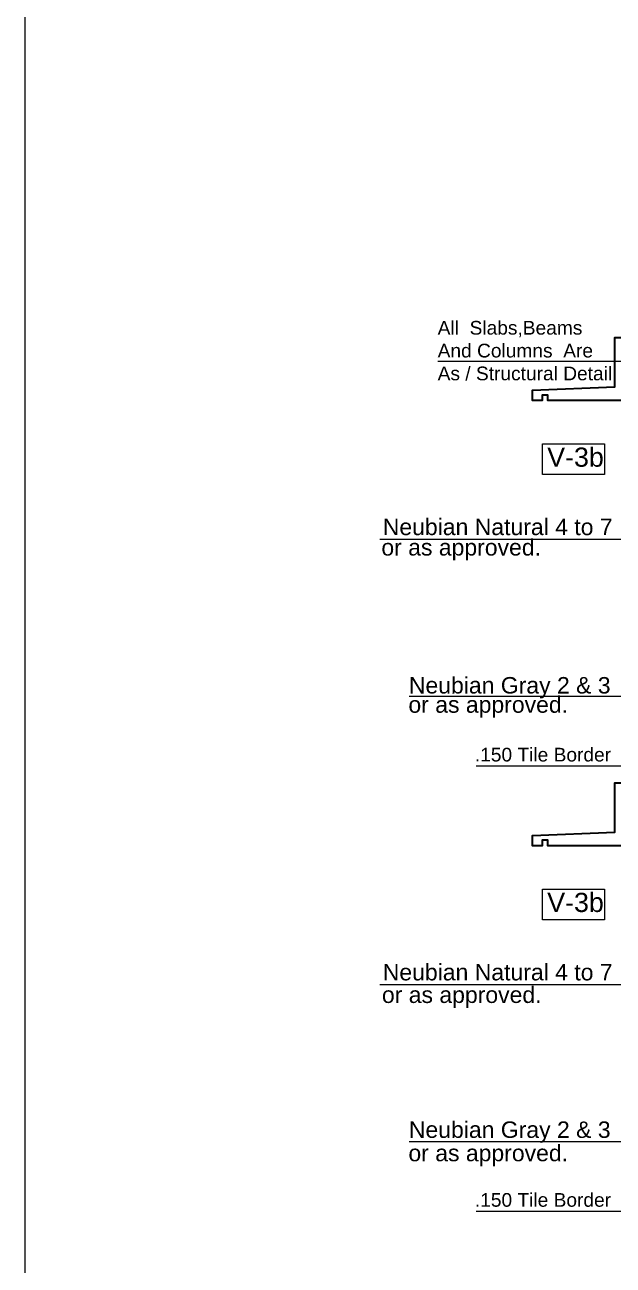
# Model space of a CAD drawing. Header units: millimetres. Extents: x 2733 to 5909, y 1038 to 2089.
# Drawn here: x 2828.43 to 2832.72, y 1048.04 to 1057.1 of the extents above; entities that cross this region are included whole.
import ezdxf

# ---------------------------------------------------------------- set-up
doc = ezdxf.new("R2010")
doc.units = ezdxf.units.MM
doc.layers.get('0').update_dxf_attribs({"lineweight": 20})
for name, color, linetype, lineweight in [('dim.1', 6, 'Continuous', 18), ('rcc', 5, 'Continuous', 30), ('RD', 7, 'Continuous', 18), ('TEXT', 7, 'Continuous', 15), ('Text-1', 240, 'Continuous', 15)]:
    doc.layers.add(name, color=color, linetype=linetype, lineweight=lineweight)
doc.styles.add('dim-stylus bt', font='arial.ttf')
doc.styles.add('L120', font='arial.ttf', dxfattribs={"height": 0.6})
doc.styles.get("Standard").update_dxf_attribs({"font": 'arial.ttf', "height": 0.2})
doc.styles.add('Tabrej', font='arial.ttf')
doc.dimstyles.new('Tabrej', dxfattribs={"dimtxt": 4, "dimasz": 0.45, "dimexe": 0.18, "dimexo": 0.0625, "dimgap": 0.09, "dimtad": 0, "dimdec": 3, "dimzin": 0, "dimdsep": 46, "dimtxsty": 'Tabrej', "dimcen": 0, "dimclrd": 256, "dimclre": 256, "dimclrt": 7, "dimaunit": 1, "dimadec": 3, "dimazin": 0, "dimtfac": 1, "dimtdec": 3, "dimtofl": 0, "dimtmove": 0, "dimatfit": 3, "dimfxl": 0, "dimtolj": 1, "dimtzin": 0, "dimlwd": -1, "dimlwe": -1, "dimarcsym": 0})

# ---------------------------------------------------------------- blocks, each defined once
blk = doc.blocks.new('tr')
at = {"layer": 'RD', "linetype": 'Continuous', "ltscale": 0.2}
blk.add_lwpolyline([(2442.7168, -1429.3633), (2442.2653, -1429.3633), (2442.2653, -1429.1395), (2442.7168, -1429.1395)], close=True, dxfattribs=at)
at = {"layer": 'RD', "linetype": 'Continuous', "ltscale": 0.2, "insert": (2442.2989, -1429.1655), "char_height": 0.14, "attachment_point": 1}
blk.add_mtext_dynamic_manual_height_columns('V-3b', width=0.066544, gutter_width=1.7655, heights=[0], dxfattribs=at)
blk = doc.blocks.new('bb')
at = {"layer": 'TEXT', "insert": (2831.4397, 1054.9343), "char_height": 0.1, "width": 22.011289, "attachment_point": 1, "style": 'L120'}
blk.add_mtext('All  Slabs,Beams\\PAnd Columns  Are \\PAs / Structural Detail', dxfattribs=at)
at = {"layer": 'dim.1', "ltscale": 0.02}
blk.add_leader([(2832.9201, 1054.6374), (2831.4397, 1054.6374)], dimstyle='Tabrej', override={"dimasz": 0.1}, dxfattribs=at)

msp = doc.modelspace()

# ---------------------------------------------------------------- linework, layer by layer
at = {"lineweight": 15}
msp.add_lwpolyline([(2938.3735, 1070.8574), (2828.4272, 1070.8574), (2828.4272, 1038.2298), (2938.3735, 1038.2298)], close=True, dxfattribs=at)
at = {"layer": 'rcc'}
for points in [[(2838.8928, 1054.3535), (2838.8928, 1054.6635), (2833.0328, 1054.6635), (2833.0328, 1054.3535), (2832.2428, 1054.3535), (2832.2428, 1054.3935), (2832.2028, 1054.3935), (2832.2028, 1054.3535), (2832.1328, 1054.3535), (2832.1328, 1054.4285), (2832.7328, 1054.4535), (2832.7328, 1054.8135), (2839.1928, 1054.8135), (2839.1928, 1054.3535)], [(2839.1928, 1051.1035), (2838.8928, 1051.1035), (2838.8928, 1051.3135), (2833.0328, 1051.3135), (2833.0328, 1051.1035), (2832.2428, 1051.1035), (2832.2428, 1051.1435), (2832.2028, 1051.1435), (2832.2028, 1051.1035), (2832.1328, 1051.1035), (2832.1328, 1051.1785), (2832.7328, 1051.2035), (2832.7328, 1051.5635), (2833.0328, 1051.5635), (2833.0328, 1051.4635), (2838.8928, 1051.4635), (2838.8928, 1051.5635), (2839.1928, 1051.5635)]]:
    msp.add_lwpolyline(points, close=True, dxfattribs=at)

# ---------------------------------------------------------------- block references
at = {"layer": 'RD', "lineweight": 15}
msp.add_blockref('bb', (0, 0), dxfattribs=at)
at = {"layer": 'RD', "linetype": 'Continuous'}
for p in [(389.9401, 2483.1756), (389.9401, 2479.9256)]:
    msp.add_blockref('tr', p, dxfattribs=at)

# ---------------------------------------------------------------- texts
at = {"layer": 'TEXT', "char_height": 0.1, "width": 1.137347, "attachment_point": 1, "style": 'L120'}
for insert in [(2831.6723, 1051.8187), (2831.6723, 1048.5687)]:
    msp.add_mtext('{\\fArial|b0|i0|c0|p34; .150 Tile Border}', dxfattribs=dict(at, insert=insert))
at = {"layer": 'Text-1', "linetype": 'Continuous', "style": 'dim-stylus bt'}
for s, p in [('        Neubian Natural 4 to 7', (2830.6665, 1053.3709)), ('or as approved.', (2831.0289, 1053.2219)), ('     Neubian Gray 2 & 3', (2830.9966, 1052.2149)), ('or as approved.', (2831.2263, 1052.0744)), ('        Neubian Natural 4 to 7', (2830.6665, 1050.1209)), ('or as approved.', (2831.0329, 1049.9561)), ('     Neubian Gray 2 & 3', (2830.9966, 1048.9713)), ('or as approved.', (2831.2263, 1048.8007))]:
    msp.add_text(s, height=0.12, dxfattribs=at).set_placement(p)

# ---------------------------------------------------------------- leaders
at = {"layer": 'dim.1', "ltscale": 0.02}
for points in [[(2833.102, 1053.3386), (2831.0171, 1053.3386)], [(2833.102, 1052.1932), (2831.2311, 1052.1932)], [(2833.102, 1051.6842), (2831.7214, 1051.6842)], [(2833.102, 1050.0886), (2831.0171, 1050.0886)], [(2833.102, 1048.9432), (2831.2311, 1048.9432)], [(2833.102, 1048.4342), (2831.7214, 1048.4342)]]:
    msp.add_leader(points, dimstyle='Tabrej', override={"dimasz": 0.1}, dxfattribs=at)

doc.saveas('drawing.dxf')
